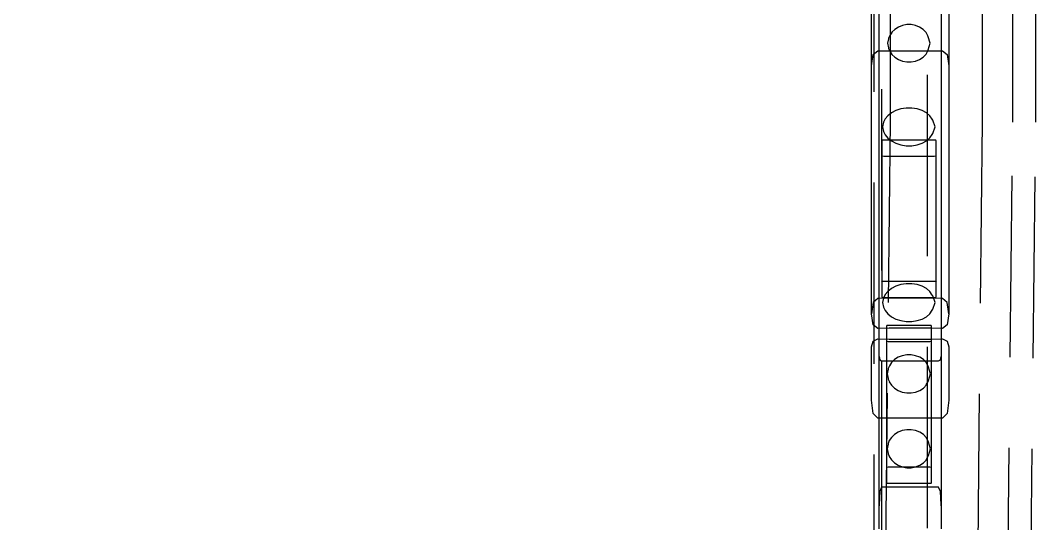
# Model space of a CAD drawing. Header units: millimetres. Extents: x 6321 to 120763, y -355 to 15211.
# Drawn here: x 18152 to 18721, y 1917 to 2199 of the extents above; entities that cross this region are included whole.
import ezdxf

# ---------------------------------------------------------------- set-up
doc = ezdxf.new("R2010")
doc.units = ezdxf.units.MM
doc.linetypes.add('DASHED', pattern=[19.05, 12.7, -6.35])
doc.layers.add('A-天花投影线', color=61, linetype='Continuous')

# ---------------------------------------------------------------- blocks, each defined once
blk = doc.blocks.new('海龙_1212121182')
at = {"layer": 'A-天花投影线', "linetype": 'DASHED', "ltscale": 8}
blk.add_lwpolyline([(1130.82, -2369.66), (1306.24, -2297.9), (1475.6, -2217.02), (1636.23, -2122.14), (1783.08, -2007.46), (1914.01, -1872.13), (2029.2, -1720.75), (2121.13, -1552.52), (2185.64, -1368.94), (2225.52, -1176.13), (2225.52, -88.61), (2187.58, -88.62), (2121.35, -88.62), (2029.25, -88.61), (1913.94, -88.61), (1782.93, -88.61), (1636.2, -88.61), (1475.53, -88.61), (1306.08, -88.61), (1130.75, -88.61)], dxfattribs=at)
at = {"layer": 'A-天花投影线', "linetype": 'DASHED', "ltscale": 8, "extrusion": (-1, 1.19209e-07, 1.19209e-07)}
for points in [[(671.24, 0), (662.54, 0), (651.28, 0), (638.63, 0), (625.73, 0), (614.98, 0), (608.76, 0), (605.61, 0), (604.07, 0), (600.26, 0), (598.99, 0), (598.99, 0), (598.99, 0), (598.99, 0), (598.99, 0), (600.26, 0), (604.07, 0), (606.06, 0), (613.46, 0), (626.76, 0), (646.42, 0), (668.09, 0), (687.44, 0), (704.45, 0), (719.11, 0), (730.66, 0), (738.36, 0), (742.32, 0), (742.69, 0), (737.98, 0), (726.7, 0), (710.49, 0), (691, 0), (666.87, 0), (636.72, 0), (602.62, 0), (566.6, 0), (533.38, 0), (507.66, 0), (485.16, 0), (461.57, 0), (438.79, 0), (418.67, 0), (402.11, 0), (390, 0), (383.62, 0), (384.26, 0), (392.32, 0), (408.19, 0), (430.25, 0), (456.87, 0), (482.05, 0), (499.81, 0), (511.27, 0), (517.55, 0), (520.31, 0), (521.21, 0), (520.86, 0), (519.88, 0), (518.35, 0), (516.31, 0), (511.78, 0), (505.3, 0), (497.98, 0), (490.89, 0), (485.66, 0), (483.92, 0), (483.92, 0), (483.92, 0), (483.92, 0), (483.92, 0), (485.66, 0), (490.89, 0), (497.98, 0), (505.3, 0), (511.78, 0), (516.31, 0), (518.35, 0), (519.88, 0), (520.86, 0), (521.21, 0), (523.37, 0), (523.11, 0), (523.87, 0), (523.87, 0), (523.87, 0), (523.87, 0), (523.87, 0), (523.11, 0), (523.37, 0), (521.21, 0), (519.04, 0), (518.32, 0), (518.32, 0), (518.32, 0), (518.32, 0), (518.32, 0), (519.04, 0), (521.21, 0), (520.31, 0), (517.55, 0), (511.27, 0), (499.81, 0), (482.05, 0), (456.87, 0), (430.25, 0), (408.19, 0), (392.32, 0), (384.26, 0), (379.85, 0), (378.37, 0), (378.37, 0), (378.37, 0), (378.37, 0), (378.37, 0), (379.85, 0), (384.26, 0), (388.68, 0), (390.15, 0), (390.15, 0), (390.15, 0), (390.15, 0), (390.15, 0), (388.68, 0), (384.26, 0), (383.62, 0), (390, 0), (402.11, 0), (418.67, 0), (438.79, 0), (461.57, 0), (485.16, 0), (507.66, 0), (533.38, 0), (566.6, 0), (602.62, 0), (636.72, 0), (666.87, 0), (691, 0), (710.49, 0), (726.7, 0), (737.98, 0), (742.69, 0), (746.58, 0), (747.88, 0), (747.88, 0), (747.88, 0), (747.88, 0), (747.88, 0), (746.58, 0), (742.69, 0), (738.81, 0), (737.51, 0), (737.51, 0), (737.51, 0), (737.51, 0), (737.51, 0), (738.81, 0), (742.69, 0), (742.32, 0), (738.36, 0), (730.66, 0), (719.11, 0), (704.45, 0), (687.44, 0), (668.09, 0), (646.42, 0), (626.76, 0), (613.46, 0), (606.06, 0), (604.07, 0), (607.89, 0), (609.16, 0), (609.16, 0), (609.16, 0), (609.16, 0), (609.16, 0), (607.89, 0), (604.07, 0), (605.61, 0), (608.76, 0), (614.98, 0), (625.73, 0), (638.63, 0), (651.28, 0), (662.54, 0), (671.24, 0), (672.39, 0), (677.67, 0), (679.43, 0), (679.43, 0), (679.43, 0), (679.43, 0), (679.43, 0), (677.67, 0), (672.39, 0)], [(922.36, 0), (911.99, 0), (904.29, 0), (895.54, 0), (882.05, 0), (876.78, 0), (865.32, 0), (854.17, 0), (843.79, 0), (832.65, 0), (814.69, 0), (791.49, 0), (764.62, 0), (734.28, 0), (700.67, 0), (665.96, 0), (632.33, 0), (600.36, 0), (570.6, 0), (544.76, 0), (524.58, 0), (509.12, 0), (497.44, 0), (489.67, 0), (485.95, 0), (485.15, 0), (488.16, 0), (487.92, 0), (488.51, 0), (488.51, 0), (488.51, 0), (488.51, 0), (488.51, 0), (487.92, 0), (488.16, 0), (485.15, 0), (485.94, 0), (489.67, 0), (497.44, 0), (509.12, 0), (524.58, 0), (544.76, 0), (570.6, 0), (600.36, 0), (632.33, 0), (665.96, 0), (700.67, 0), (734.28, 0), (764.62, 0), (791.49, 0), (814.69, 0), (832.65, 0), (843.79, 0), (854.17, 0), (865.32, 0), (876.78, 0), (882.05, 0), (895.53, 0), (904.29, 0), (911.99, 0), (922.36, 0), (933.11, 0), (941.98, 0), (949.11, 0), (954.62, 0), (958.34, 0), (960.09, 0), (952.86, 0), (950.45, 0), (950.45, 0), (950.45, 0), (950.45, 0), (950.45, 0), (952.86, 0), (960.09, 0), (958.34, 0), (954.62, 0), (949.11, 0), (941.98, 0), (933.1, 0)], [(655.4, 0), (643.94, 0), (628.68, 0), (610.1, 0), (588.7, 0), (568.27, 0), (552.59, 0), (543.53, 0), (542.97, 0), (553.64, 0), (557.2, 0), (557.2, 0), (557.2, 0), (557.2, 0), (557.2, 0), (553.64, 0), (542.96, 0), (550.79, 0), (566.91, 0), (589.26, 0), (615.77, 0), (647.53, 0), (685.58, 0), (724.31, 0), (758.06, 0), (786.88, 0), (810.77, 0), (828.97, 0), (840.69, 0), (847.34, 0), (850.34, 0), (849.29, 0), (840.23, 0), (837.13, 0), (837.04, 0), (837.02, 0), (837.04, 0), (837.13, 0), (840.23, 0), (849.29, 0), (850.34, 0), (847.34, 0), (840.68, 0), (828.96, 0), (810.77, 0), (786.88, 0), (758.07, 0), (724.32, 0), (685.59, 0), (647.53, 0), (615.76, 0), (589.24, 0), (566.9, 0), (550.79, 0), (542.97, 0), (532.29, 0), (528.74, 0), (528.74, 0), (528.73, 0), (528.73, 0), (528.73, 0), (532.29, 0), (542.96, 0), (543.54, 0), (552.61, 0), (568.31, 0), (588.72, 0), (610.1, 0), (628.67, 0), (643.94, 0), (655.39, 0), (663.14, 0), (667.26, 0), (660.99, 0), (658.9, 0), (658.9, 0), (658.9, 0), (658.9, 0), (658.9, 0), (660.99, 0), (667.27, 0), (663.14, 0)], [(663.52, 0), (655.65, 0), (644.04, 0), (628.68, 0), (610.05, 0), (588.6, 0), (568.15, 0), (552.52, 0), (543.52, 0), (542.98, 0), (534.68, 0), (531.91, 0), (531.91, 0), (531.91, 0), (531.91, 0), (531.91, 0), (534.68, 0), (542.98, 0), (543.52, 0), (552.52, 0), (568.15, 0), (588.6, 0), (610.05, 0), (628.68, 0), (644.04, 0), (655.65, 0), (663.52, 0), (667.63, 0), (663.55, 0), (662.19, 0), (662.19, 0), (662.19, 0), (662.19, 0), (662.19, 0), (663.55, 0), (667.63, 0)], [(667.04, 0), (656.44, 0), (644.3, 0), (631.46, 0), (628.35, 0), (624.89, 0), (613.91, 0), (608.04, 0), (605.4, 0), (604.08, 0), (610.32, 0), (612.4, 0), (612.4, 0), (612.4, 0), (612.4, 0), (612.4, 0), (610.32, 0), (604.08, 0), (605.39, 0), (608.04, 0), (613.9, 0), (624.87, 0), (628.35, 0), (631.47, 0), (644.31, 0), (656.45, 0), (667.05, 0), (675.29, 0), (680.56, 0), (680.61, 0), (682.74, 0), (682.65, 0), (682.63, 0), (682.65, 0), (682.74, 0), (680.61, 0), (680.56, 0), (675.28, 0)], [(760.55, 0), (760.55, 0), (760.55, 0), (761.37, 0), (763.81, 0), (763.71, 0), (767.78, 0), (773.91, 0), (781.23, 0), (788.84, 0), (789.95, 0), (796.17, 0), (798.24, 0), (798.24, 0), (798.24, 0), (798.24, 0), (798.24, 0), (796.17, 0), (789.95, 0), (788.84, 0), (781.23, 0), (773.91, 0), (767.78, 0), (763.71, 0), (763.81, 0), (761.37, 0), (760.55, 0), (760.55, 0)], [(1054.77, 0), (1036.8, 0), (1014.26, 0), (990.82, 0), (968.93, 0), (951.05, 0), (936.41, 0), (924.23, 0), (914.27, 0), (906.29, 0), (900.42, 0), (896.79, 0), (892, 0), (882.62, 0), (879.31, 0), (875.07, 0), (869.27, 0), (861.25, 0), (850.62, 0), (836.96, 0), (820.52, 0), (801.55, 0), (784.83, 0), (775.1, 0), (770.11, 0), (767.59, 0), (771.95, 0), (773.41, 0), (773.41, 0), (773.41, 0), (773.41, 0), (773.41, 0), (771.95, 0), (767.59, 0), (770.11, 0), (775.09, 0), (784.82, 0), (801.55, 0), (820.52, 0), (836.96, 0), (850.62, 0), (861.26, 0), (869.27, 0), (875.07, 0), (879.3, 0), (882.61, 0), (892, 0), (896.79, 0), (900.42, 0), (906.29, 0), (914.27, 0), (924.23, 0), (936.41, 0), (951.05, 0), (968.93, 0), (990.82, 0), (1014.26, 0), (1036.8, 0), (1054.77, 0), (1064.48, 0), (1064.63, 0), (1057.53, 0), (1055.15, 0), (1055.15, 0), (1055.15, 0), (1055.15, 0), (1055.15, 0), (1057.53, 0), (1064.63, 0), (1064.48, 0)]]:
    blk.add_lwpolyline(points, close=True, dxfattribs=at)
at = {"layer": 'A-天花投影线', "linetype": 'DASHED', "ltscale": 8, "extrusion": (-1, -8.04663e-07, -4.76837e-07)}
blk.add_lwpolyline([(584.88, 0), (584.88, 0), (584.88, 0), (584.79, 0), (584.52, 0), (584.09, 0), (583.14, 0), (581.67, 0), (579.66, 0), (577.11, 0), (574.07, 0), (570.6, 0), (566.78, 0), (562.69, 0), (558.36, 0), (553.87, 0), (549.24, 0), (544.52, 0), (539.77, 0), (535.02, 0), (530.33, 0), (525.73, 0), (521.28, 0), (517.03, 0), (513.05, 0), (509.45, 0), (506.3, 0), (503.64, 0), (501.48, 0), (499.84, 0), (498.7, 0), (498.09, 0), (497.99, 0), (497.72, 0), (497.63, 0), (497.63, 0), (497.63, 0), (497.63, 0), (497.63, 0), (497.72, 0), (497.99, 0), (498.09, 0), (498.7, 0), (499.84, 0), (501.48, 0), (503.64, 0), (506.3, 0), (509.45, 0), (513.05, 0), (517.03, 0), (521.28, 0), (525.73, 0), (530.33, 0), (535.02, 0), (539.77, 0), (544.52, 0), (549.24, 0), (553.87, 0), (558.36, 0), (562.69, 0), (566.78, 0), (570.6, 0), (574.07, 0), (577.11, 0), (579.66, 0), (581.67, 0), (583.14, 0), (584.09, 0), (584.52, 0), (584.79, 0), (584.88, 0), (584.88, 0)], close=True, dxfattribs=at)
at = {"layer": 'A-天花投影线', "linetype": 'DASHED', "ltscale": 8}
for points in [[(2251.03, -1320.41, 0), (2251.03, -60, 0), (2250.64, -57.74, 0), (2249.51, -55.67, 0), (2247.73, -53.85, 0), (2245.41, -52.32, 0), (2242.62, -51.16, 0), (2239.47, -50.42, 0), (2236.03, -50.16, 0), (2232.59, -50.42, 0), (2229.44, -51.16, 0), (2226.65, -52.32, 0), (2224.33, -53.85, 0), (2222.56, -55.67, 0), (2221.43, -57.74, 0), (2221.03, -60, 0), (2221.03, -1320.41, 0)], [(2269.73, -1395.61, 0), (2292.8, -1290.33, 0), (2307.01, -1072.8, 0), (2311.64, -635.75, 0), (2311.64, -88.62, 0), (2281.66, -88.62, 0), (2230.09, -88.62, 0), (2230.09, -635.17, 0), (2225.51, -1068.61, 0), (2212.04, -1274.66, 0), (2191.46, -1367.81, 0)], [(2257.42, -1391.19, 0), (2280.12, -1287.84, 0), (2294.17, -1072.13, 0), (2298.8, -635.66, 0), (2298.8, -88.62, 0), (2290.23, -88.62, 0), (2281.66, -88.62, 0), (2281.66, -635.54, 0), (2277.04, -1071.26, 0), (2263.18, -1284.57, 0), (2240.97, -1385.37, 0)], [(2262.92, -566.51, 0), (2262.92, -602.59, 0), (2262.92, -636.77, 0), (2262.92, -666.97, 0), (2262.92, -691.12, 0), (2262.92, -710.64, 0), (2262.92, -726.96, 0), (2262.92, -738.36, 0), (2262.92, -743.12, 0), (2262.04, -749.3, 0), (2259.38, -751.25, 0), (2253.08, -751.13, 0), (2241.26, -751.09, 0), (2229.45, -751.13, 0), (2223.15, -751.25, 0), (2220.49, -749.3, 0), (2219.61, -743.12, 0), (2219.61, -738.36, 0), (2219.61, -726.95, 0), (2219.61, -710.62, 0), (2219.61, -691.11, 0), (2219.61, -666.97, 0), (2219.61, -636.77, 0), (2219.61, -602.59, 0), (2219.61, -566.51, 0)], [(2223.92, -863.66, 0), (2223.92, -846.8, 0), (2223.92, -824.82, 0), (2223.92, -798.83, 0), (2223.92, -769.94, 0), (2223.92, -738.12, 0), (2223.92, -703.35, 0), (2223.92, -667.49, 0), (2223.92, -632.38, 0), (2223.92, -599.12, 0), (2223.92, -568.81, 0)], [(2258.61, -568.81, 0), (2258.61, -599.12, 0), (2258.61, -632.38, 0), (2258.61, -667.49, 0), (2258.61, -703.35, 0), (2258.61, -738.12, 0), (2258.61, -769.94, 0), (2258.61, -798.83, 0), (2258.61, -824.82, 0), (2258.61, -846.8, 0), (2258.61, -863.66, 0)], [(2258.61, -566.91, 0), (2258.61, -589.24, 0), (2258.61, -615.74, 0), (2258.61, -647.48, 0), (2258.61, -685.52, 0), (2258.61, -724.22, 0), (2258.61, -757.94, 0), (2258.61, -786.72, 0), (2258.61, -810.64, 0), (2258.61, -828.87, 0), (2258.61, -840.55, 0), (2258.61, -847.29, 0), (2258.61, -850.65, 0), (2258.61, -850.07, 0), (2258.26, -842.68, 0), (2257.22, -840.21, 0), (2252.54, -840.21, 0), (2241.26, -840.21, 0), (2229.99, -840.21, 0), (2225.31, -840.21, 0), (2224.27, -842.68, 0), (2223.92, -850.07, 0), (2223.92, -850.65, 0), (2223.92, -847.29, 0), (2223.92, -840.55, 0), (2223.92, -828.87, 0), (2223.92, -810.64, 0), (2223.92, -786.72, 0), (2223.92, -757.94, 0), (2223.92, -724.22, 0), (2223.92, -685.52, 0), (2223.92, -647.48, 0), (2223.92, -615.74, 0), (2223.92, -589.24, 0), (2223.92, -566.91, 0)], [(2223.92, -861.14, 0), (2223.92, -850.56, 0), (2223.92, -836.94, 0), (2223.92, -820.51, 0), (2223.92, -801.55, 0), (2223.92, -784.82, 0), (2223.92, -775.08, 0), (2223.92, -769.93, 0), (2223.92, -766.96, 0), (2224.27, -768.83, 0), (2225.31, -769.46, 0), (2229.99, -769.46, 0), (2241.26, -769.46, 0), (2252.54, -769.46, 0), (2257.22, -769.46, 0), (2258.26, -768.83, 0), (2258.61, -766.96, 0), (2258.61, -769.93, 0), (2258.61, -775.08, 0), (2258.61, -784.82, 0), (2258.61, -801.55, 0), (2258.61, -820.51, 0), (2258.61, -836.94, 0), (2258.61, -850.56, 0), (2258.61, -861.14, 0)]]:
    blk.add_polyline3d(points, dxfattribs=at)
for points in [[(2229.19, -588.66, 0), (2229.1, -589.01, 0), (2228.61, -591.56, 0), (2229.1, -594.09, 0), (2229.19, -594.47, 0), (2229.83, -596.02, 0), (2231.03, -597.74, 0), (2232.69, -599.37, 0), (2234.7, -600.66, 0), (2236.97, -601.56, 0), (2239.4, -602.01, 0), (2241.88, -602.02, 0), (2244.31, -601.56, 0), (2246.58, -600.67, 0), (2248.59, -599.37, 0), (2250.19, -597.72, 0), (2251.24, -595.77, 0), (2251.44, -595.21, 0), (2252.53, -591.56, 0), (2251.44, -587.88, 0), (2251.24, -587.37, 0), (2250.19, -585.42, 0), (2248.59, -583.78, 0), (2248.59, -583.74, 0), (2246.58, -582.45, 0), (2244.31, -581.55, 0), (2241.88, -581.1, 0), (2239.4, -581.1, 0), (2236.97, -581.55, 0), (2234.7, -582.45, 0), (2232.69, -583.74, 0), (2231.03, -585.38, 0), (2231.03, -585.41, 0), (2229.83, -587.12, 0)], [(2219.61, -604.09, 0), (2220.49, -597.85, 0), (2223.15, -595.77, 0), (2229.45, -595.77, 0), (2241.26, -595.77, 0), (2253.08, -595.77, 0), (2259.38, -595.78, 0), (2262.04, -597.85, 0), (2262.92, -604.09, 0), (2262.92, -606.11, 0), (2262.92, -613.47, 0), (2262.92, -626.72, 0), (2262.92, -646.42, 0), (2262.92, -668.17, 0), (2262.92, -687.58, 0), (2262.92, -704.6, 0), (2262.92, -719.19, 0), (2262.92, -730.71, 0), (2262.92, -738.55, 0), (2262.92, -742.69, 0), (2262.92, -743.12, 0), (2262.04, -736.83, 0), (2259.38, -734.57, 0), (2253.08, -734.39, 0), (2241.26, -734.32, 0), (2229.45, -734.39, 0), (2223.15, -734.57, 0), (2220.49, -736.83, 0), (2219.61, -743.12, 0), (2219.61, -742.69, 0), (2219.61, -738.55, 0), (2219.61, -730.71, 0), (2219.61, -719.19, 0), (2219.61, -704.6, 0), (2219.61, -687.58, 0), (2219.61, -668.17, 0), (2219.61, -646.42, 0), (2219.61, -626.72, 0), (2219.61, -613.47, 0), (2219.61, -606.11, 0)], [(2226.54, -635.45, 0), (2226.44, -635.82, 0), (2225.83, -638.39, 0), (2226.44, -640.95, 0), (2226.54, -641.32, 0), (2227.33, -642.88, 0), (2228.8, -644.62, 0), (2230.85, -646.27, 0), (2233.33, -647.57, 0), (2233.33, -647.57, 0), (2236.12, -648.47, 0), (2239.11, -648.93, 0), (2242.17, -648.93, 0), (2245.16, -648.47, 0), (2247.96, -647.57, 0), (2247.96, -647.57, 0), (2250.43, -646.26, 0), (2252.4, -644.6, 0), (2253.69, -642.63, 0), (2253.93, -642.09, 0), (2255.28, -638.39, 0), (2253.93, -634.68, 0), (2253.69, -634.14, 0), (2252.4, -632.17, 0), (2250.43, -630.51, 0), (2247.96, -629.2, 0), (2247.96, -629.2, 0), (2245.16, -628.3, 0), (2242.17, -627.84, 0), (2239.11, -627.84, 0), (2236.12, -628.3, 0), (2233.33, -629.2, 0), (2233.33, -629.21, 0), (2230.85, -630.51, 0), (2228.8, -632.16, 0), (2227.32, -633.89, 0)], [(2230.7, -733.93, 0), (2240.64, -733.93, 0), (2250.58, -733.93, 0), (2254.71, -733.93, 0), (2255.63, -733.84, 0), (2255.94, -733.56, 0), (2255.94, -733.27, 0), (2255.94, -732.42, 0), (2255.94, -731.03, 0), (2255.94, -729.14, 0), (2255.94, -726.78, 0), (2255.94, -723.98, 0), (2255.94, -720.77, 0), (2255.94, -717.19, 0), (2255.94, -713.28, 0), (2255.94, -709.05, 0), (2255.94, -704.56, 0), (2255.94, -699.83, 0), (2255.94, -694.89, 0), (2255.94, -689.84, 0), (2255.94, -684.8, 0), (2255.94, -679.86, 0), (2255.94, -675.13, 0), (2255.94, -670.63, 0), (2255.94, -666.41, 0), (2255.94, -662.5, 0), (2255.94, -658.92, 0), (2255.94, -655.71, 0), (2255.94, -652.91, 0), (2255.94, -650.55, 0), (2255.94, -648.65, 0), (2255.94, -647.27, 0), (2255.94, -646.42, 0), (2255.94, -646.12, 0), (2255.63, -645.85, 0), (2254.72, -645.76, 0), (2250.58, -645.76, 0), (2240.64, -645.76, 0), (2230.7, -645.76, 0), (2226.57, -645.76, 0), (2225.65, -645.85, 0), (2225.34, -646.12, 0), (2225.34, -646.42, 0), (2225.34, -647.27, 0), (2225.34, -648.65, 0), (2225.34, -650.55, 0), (2225.34, -652.91, 0), (2225.34, -655.71, 0), (2225.34, -658.92, 0), (2225.34, -662.5, 0), (2225.34, -666.41, 0), (2225.34, -670.63, 0), (2225.34, -675.13, 0), (2225.34, -679.86, 0), (2225.34, -684.8, 0), (2225.34, -689.84, 0), (2225.34, -694.89, 0), (2225.34, -699.83, 0), (2225.34, -704.56, 0), (2225.34, -709.05, 0), (2225.34, -713.28, 0), (2225.34, -717.19, 0), (2225.34, -720.77, 0), (2225.34, -723.98, 0), (2225.34, -726.78, 0), (2225.34, -729.14, 0), (2225.34, -731.03, 0), (2225.34, -732.42, 0), (2225.34, -733.27, 0), (2225.34, -733.56, 0), (2225.65, -733.84, 0), (2226.57, -733.93, 0)], [(2240.64, -724.81, 0), (2250.58, -724.81, 0), (2254.71, -724.81, 0), (2255.63, -724.9, 0), (2255.94, -725.18, 0), (2255.94, -724.94, 0), (2255.94, -724.25, 0), (2255.94, -723.13, 0), (2255.94, -721.61, 0), (2255.94, -719.7, 0), (2255.94, -717.43, 0), (2255.94, -714.84, 0), (2255.94, -711.95, 0), (2255.94, -708.78, 0), (2255.94, -705.37, 0), (2255.94, -701.75, 0), (2255.94, -697.92, 0), (2255.94, -693.93, 0), (2255.94, -689.84, 0), (2255.94, -685.76, 0), (2255.94, -681.76, 0), (2255.94, -677.94, 0), (2255.94, -674.32, 0), (2255.94, -670.91, 0), (2255.94, -667.74, 0), (2255.94, -664.85, 0), (2255.94, -662.25, 0), (2255.94, -659.99, 0), (2255.94, -658.08, 0), (2255.94, -656.55, 0), (2255.94, -655.43, 0), (2255.94, -654.75, 0), (2255.94, -654.51, 0), (2255.63, -654.78, 0), (2254.72, -654.88, 0), (2250.58, -654.88, 0), (2240.64, -654.88, 0), (2230.7, -654.88, 0), (2226.57, -654.88, 0), (2225.65, -654.78, 0), (2225.34, -654.51, 0), (2225.34, -654.75, 0), (2225.34, -655.43, 0), (2225.34, -656.55, 0), (2225.34, -658.08, 0), (2225.34, -659.99, 0), (2225.34, -662.25, 0), (2225.34, -664.85, 0), (2225.34, -667.74, 0), (2225.34, -670.91, 0), (2225.34, -674.32, 0), (2225.34, -677.94, 0), (2225.34, -681.76, 0), (2225.34, -685.76, 0), (2225.34, -689.84, 0), (2225.34, -693.93, 0), (2225.34, -697.92, 0), (2225.34, -701.75, 0), (2225.34, -705.37, 0), (2225.34, -708.78, 0), (2225.34, -711.95, 0), (2225.34, -714.84, 0), (2225.34, -717.43, 0), (2225.34, -719.7, 0), (2225.34, -721.61, 0), (2225.34, -723.13, 0), (2225.34, -724.25, 0), (2225.34, -724.94, 0), (2225.34, -725.18, 0), (2225.65, -724.9, 0), (2226.57, -724.81, 0), (2230.7, -724.81, 0)], [(2226.54, -733.9, 0), (2226.44, -734.27, 0), (2225.83, -736.84, 0), (2226.44, -739.4, 0), (2226.54, -739.78, 0), (2227.33, -741.33, 0), (2228.8, -743.07, 0), (2230.85, -744.71, 0), (2233.33, -746.02, 0), (2233.33, -746.02, 0), (2236.12, -746.92, 0), (2239.11, -747.38, 0), (2242.17, -747.38, 0), (2245.16, -746.92, 0), (2247.96, -746.02, 0), (2247.96, -746.02, 0), (2250.43, -744.71, 0), (2252.4, -743.05, 0), (2253.69, -741.08, 0), (2253.93, -740.54, 0), (2255.28, -736.84, 0), (2253.93, -733.13, 0), (2253.69, -732.59, 0), (2252.4, -730.62, 0), (2250.43, -728.96, 0), (2247.96, -727.65, 0), (2247.96, -727.65, 0), (2245.16, -726.75, 0), (2242.17, -726.29, 0), (2239.11, -726.29, 0), (2236.12, -726.75, 0), (2233.33, -727.65, 0), (2233.33, -727.66, 0), (2230.85, -728.96, 0), (2228.8, -730.61, 0), (2227.33, -732.34, 0)], [(2240.64, -838.09, 0), (2248.86, -838.09, 0), (2252.27, -838.09, 0), (2253.03, -837.99, 0), (2253.29, -837.72, 0), (2253.29, -837.63, 0), (2253.29, -836.97, 0), (2253.29, -835.77, 0), (2253.29, -834.05, 0), (2253.29, -831.85, 0), (2253.29, -829.19, 0), (2253.29, -826.12, 0), (2253.29, -822.66, 0), (2253.29, -818.84, 0), (2253.29, -814.7, 0), (2253.29, -810.26, 0), (2253.29, -805.57, 0), (2253.29, -800.65, 0), (2253.29, -795.6, 0), (2253.29, -790.53, 0), (2253.29, -785.54, 0), (2253.29, -780.74, 0), (2253.29, -776.15, 0), (2253.29, -771.82, 0), (2253.29, -767.78, 0), (2253.29, -764.06, 0), (2253.29, -760.71, 0), (2253.29, -757.74, 0), (2253.29, -755.2, 0), (2253.29, -753.12, 0), (2253.29, -751.54, 0), (2253.29, -750.49, 0), (2253.29, -750, 0), (2253.03, -749.72, 0), (2252.27, -749.63, 0), (2248.86, -749.63, 0), (2240.64, -749.63, 0), (2232.42, -749.63, 0), (2229.01, -749.63, 0), (2228.25, -749.72, 0), (2228, -750, 0), (2228, -750.49, 0), (2228, -751.54, 0), (2228, -753.12, 0), (2228, -755.2, 0), (2228, -757.74, 0), (2228, -760.71, 0), (2228, -764.06, 0), (2228, -767.78, 0), (2228, -771.82, 0), (2228, -776.15, 0), (2228, -780.74, 0), (2228, -785.54, 0), (2228, -790.53, 0), (2228, -795.6, 0), (2228, -800.65, 0), (2228, -805.57, 0), (2228, -810.26, 0), (2228, -814.7, 0), (2228, -818.84, 0), (2228, -822.66, 0), (2228, -826.12, 0), (2228, -829.19, 0), (2228, -831.85, 0), (2228, -834.05, 0), (2228, -835.77, 0), (2228, -836.97, 0), (2228, -837.63, 0), (2228, -837.72, 0), (2228.25, -837.99, 0), (2229.01, -838.09, 0), (2232.42, -838.09, 0)], [(2241.26, -757.35, 0), (2253.08, -757.31, 0), (2259.38, -757.21, 0), (2262.04, -758.41, 0), (2262.04, -758.43, 0), (2262.92, -761.52, 0), (2262.92, -762.29, 0), (2262.92, -764.05, 0), (2262.92, -770.33, 0), (2262.92, -776.49, 0), (2262.92, -783.24, 0), (2262.92, -791.29, 0), (2262.92, -791.56, 0), (2262.04, -799.01, 0), (2259.38, -801.49, 0), (2253.08, -801.49, 0), (2241.26, -801.49, 0), (2229.45, -801.49, 0), (2223.15, -801.49, 0), (2220.49, -799.01, 0), (2219.61, -791.56, 0), (2219.61, -791.29, 0), (2219.61, -783.23, 0), (2219.61, -776.49, 0), (2219.61, -770.33, 0), (2219.61, -764.05, 0), (2219.61, -762.29, 0), (2219.61, -761.52, 0), (2220.49, -758.43, 0), (2220.49, -758.41, 0), (2223.15, -757.21, 0), (2229.45, -757.31, 0)], [(2232.42, -828.94, 0), (2240.64, -828.94, 0), (2248.86, -828.94, 0), (2252.27, -828.94, 0), (2253.03, -829.03, 0), (2253.29, -829.31, 0), (2253.29, -828.91, 0), (2253.29, -828.06, 0), (2253.29, -826.78, 0), (2253.29, -825.11, 0), (2253.29, -823.06, 0), (2253.29, -820.66, 0), (2253.29, -817.94, 0), (2253.29, -814.94, 0), (2253.29, -811.67, 0), (2253.29, -808.17, 0), (2253.29, -804.47, 0), (2253.29, -800.59, 0), (2253.29, -796.56, 0), (2253.29, -792.45, 0), (2253.29, -788.37, 0), (2253.29, -784.38, 0), (2253.29, -780.59, 0), (2253.29, -777.02, 0), (2253.29, -773.67, 0), (2253.29, -770.59, 0), (2253.29, -767.79, 0), (2253.29, -765.3, 0), (2253.29, -763.15, 0), (2253.29, -761.38, 0), (2253.29, -759.99, 0), (2253.29, -759.02, 0), (2253.29, -758.48, 0), (2253.29, -758.41, 0), (2253.03, -758.69, 0), (2252.27, -758.78, 0), (2248.86, -758.78, 0), (2240.64, -758.78, 0), (2232.42, -758.78, 0), (2229.01, -758.78, 0), (2228.25, -758.69, 0), (2228, -758.41, 0), (2228, -758.48, 0), (2228, -759.02, 0), (2228, -759.99, 0), (2228, -761.37, 0), (2228, -763.15, 0), (2228, -765.3, 0), (2228, -767.79, 0), (2228, -770.59, 0), (2228, -773.67, 0), (2228, -777.02, 0), (2228, -780.59, 0), (2228, -784.38, 0), (2228, -788.36, 0), (2228, -792.45, 0), (2228, -796.56, 0), (2228, -800.59, 0), (2228, -804.47, 0), (2228, -808.17, 0), (2228, -811.67, 0), (2228, -814.94, 0), (2228, -817.94, 0), (2228, -820.66, 0), (2228, -823.06, 0), (2228, -825.11, 0), (2228, -826.78, 0), (2228, -828.06, 0), (2228, -828.91, 0), (2228, -829.31, 0), (2228.25, -829.03, 0), (2229.01, -828.94, 0)], [(2228.4, -776.75, 0), (2228.9, -779.34, 0), (2228.99, -779.67, 0), (2229.64, -781.22, 0), (2229.61, -781.19, 0), (2230.86, -783.04, 0), (2232.55, -784.7, 0), (2234.59, -786.01, 0), (2236.9, -786.92, 0), (2239.38, -787.39, 0), (2241.91, -787.39, 0), (2244.38, -786.92, 0), (2246.69, -786.01, 0), (2248.73, -784.7, 0), (2250.41, -782.88, 0), (2250.36, -782.93, 0), (2251.43, -780.97, 0), (2251.63, -780.49, 0), (2252.74, -776.75, 0), (2251.63, -773.06, 0), (2251.43, -772.46, 0), (2250.36, -770.48, 0), (2248.73, -768.8, 0), (2246.69, -767.49, 0), (2244.38, -766.58, 0), (2241.91, -766.11, 0), (2239.38, -766.12, 0), (2236.9, -766.58, 0), (2234.59, -767.49, 0), (2232.55, -768.8, 0), (2230.86, -770.46, 0), (2229.64, -772.21, 0), (2228.99, -773.79, 0), (2228.9, -774.2, 0)], [(2228.4, -818.71, 0), (2228.9, -821.3, 0), (2228.99, -821.63, 0), (2229.64, -823.18, 0), (2229.61, -823.15, 0), (2230.86, -825, 0), (2232.55, -826.66, 0), (2234.59, -827.97, 0), (2236.9, -828.88, 0), (2239.38, -829.35, 0), (2241.91, -829.35, 0), (2244.38, -828.88, 0), (2246.69, -827.98, 0), (2248.73, -826.66, 0), (2250.41, -824.85, 0), (2250.36, -824.9, 0), (2251.43, -822.94, 0), (2251.63, -822.45, 0), (2252.74, -818.71, 0), (2251.63, -815.02, 0), (2251.43, -814.43, 0), (2250.36, -812.44, 0), (2248.73, -810.76, 0), (2246.69, -809.45, 0), (2244.38, -808.54, 0), (2241.91, -808.07, 0), (2239.38, -808.08, 0), (2236.9, -808.54, 0), (2234.59, -809.45, 0), (2232.55, -810.76, 0), (2230.86, -812.43, 0), (2229.63, -814.18, 0), (2228.99, -815.75, 0), (2228.9, -816.16, 0)]]:
    blk.add_polyline3d(points, close=True, dxfattribs=at)

msp = doc.modelspace()

# ---------------------------------------------------------------- block references
at = {"layer": 'A-天花投影线', "linetype": 'DASHED', "ltscale": 8}
msp.add_blockref('海龙_1212121182', (16409.82, 2777.99, 0), dxfattribs=at)

doc.saveas('drawing.dxf')
